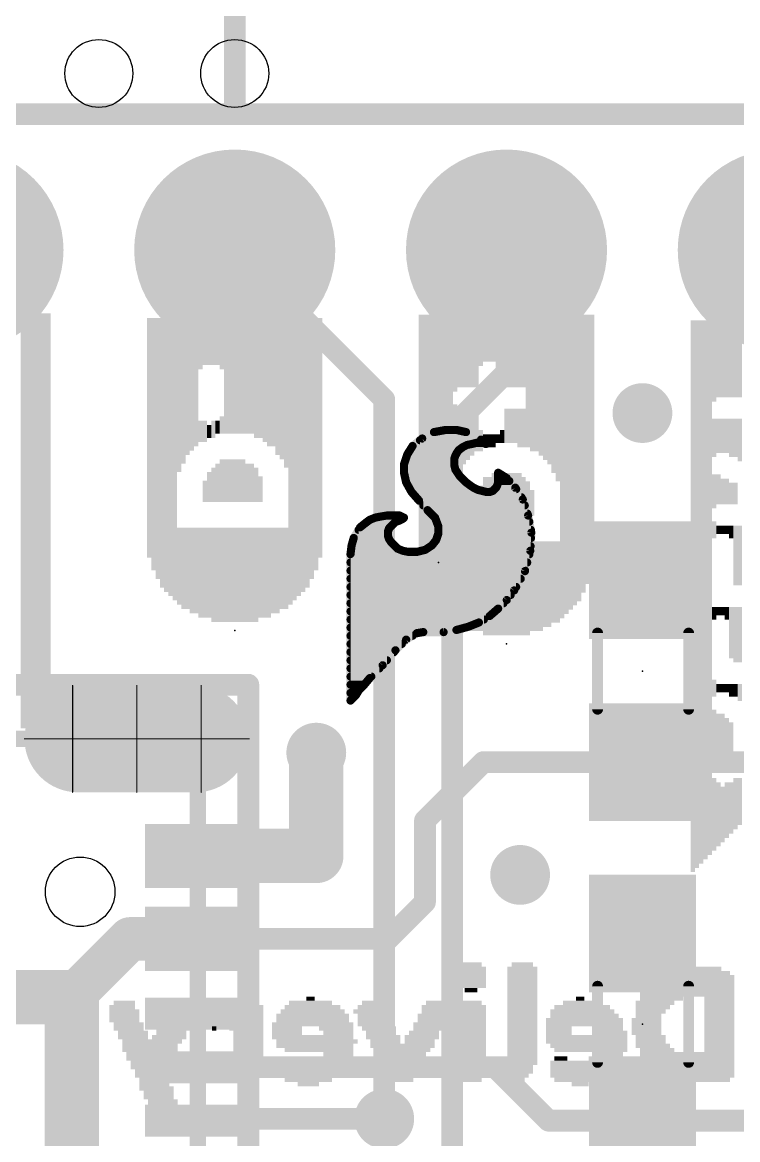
# Model space of a CAD drawing. Extents: x -29.2 to 57.4, y -20 to 37.1.
# Drawn here: x 4.37 to 11.05, y 17.08 to 27.53 of the extents above; entities that cross this region are included whole.
import ezdxf

# ---------------------------------------------------------------- set-up
doc = ezdxf.new("R2010")
doc.units = 0
for name, color, linetype in [('1', 12, 'CONTINUOUS'), ('16', 132, 'CONTINUOUS'), ('17', 110, 'CONTINUOUS'), ('18', 110, 'CONTINUOUS'), ('20', 31, 'CONTINUOUS'), ('21', 41, 'CONTINUOUS'), ('22', 40, 'CONTINUOUS'), ('23', 53, 'CONTINUOUS'), ('24', 53, 'CONTINUOUS'), ('51', 53, 'CONTINUOUS'), ('52', 253, 'CONTINUOUS')]:
    doc.layers.add(name, color=color, linetype=linetype)

# ---------------------------------------------------------------- blocks, each defined once
blk = doc.blocks.new('RECT')
blk.add_solid([(-0.5, -0.5), (0.5, -0.5), (-0.5, 0.5), (0.5, 0.5)])
blk = doc.blocks.new('RECT160000X336000R100')
at = {"const_width": 0.5}
blk.add_lwpolyline([(0.25, -0.55), (0.25, 0.55, 0.4142), (0, 0.8), (0, 0.8, 0.4142), (-0.25, 0.55), (-0.25, -0.55, 0.4142), (0, -0.8), (0, -0.8, 0.4142)], format="xyb", close=True, dxfattribs=at)
blk.add_solid([(-0.0254, -0.5754), (0.0254, -0.5754), (-0.0254, 0.5754), (0.0254, 0.5754)])
blk = doc.blocks.new('ROUNDP')
at = {"const_width": 0.5}
blk.add_lwpolyline([(0, -0.25, 1), (0, 0.25, 1), (0, -0.25)], format="xyb", dxfattribs=at)
blk = doc.blocks.new('ROUNDV')
at = {"const_width": 0.5}
blk.add_lwpolyline([(0, -0.25, 1), (0, 0.25, 1), (0, -0.25)], format="xyb", dxfattribs=at)

msp = doc.modelspace()

# ---------------------------------------------------------------- linework, layer by layer
at = {"layer": '1'}
for points, const_width in [([(0, 26.67), (35.56, 26.67)], 0.2032), ([(0.508, 21.336), (6.477, 21.336)], 0.2032), ([(6.477, 21.336), (6.477, 11.684)], 0.2032), ([(7.112, 19.735), (7.112, 20.701)], 0.508), ([(8.128, 20.066), (8.675, 20.613)], 0.2032), ([(8.675, 20.613), (10.16, 20.613)], 0.2032), ([(10.16, 20.613), (11.684, 20.613)], 0.2032), ([(8.128, 19.304), (8.128, 20.066)], 0.2032), ([(6.01, 19.735), (7.112, 19.735)], 0.508), ([(7.784, 18.96), (8.128, 19.304)], 0.2032), ([(4.826, 18.415), (5.371, 18.96)], 0.4064), ([(6.01, 18.96), (5.371, 18.96)], 0.4064), ([(6.01, 18.96), (7.784, 18.96)], 0.2032), ([(4.826, 18.415), (3.683, 18.415)], 0.508), ([(4.826, 14.605), (4.826, 18.415)], 0.508), ([(6.01, 17.76), (8.783, 17.76)], 0.2032), ([(8.783, 17.76), (9.283, 17.26)], 0.2032), ([(6.01, 17.26), (6.01, 17.2774)], 0.2032), ([(6.01, 17.2774), (7.747, 17.2774)], 0.2032), ([(9.283, 17.26), (10.211, 17.26)], 0.2032), ([(10.211, 17.26), (10.16, 17.311)], 0.2032), ([(11.43, 17.26), (10.211, 17.26)], 0.2032)]:
    msp.add_lwpolyline(points, dxfattribs=dict(at, const_width=const_width))
for points, const_width in [([(6.5278, 21.336, 1), (6.4262, 21.336)], 0.1016), ([(6.477, 21.2852, 1), (6.477, 21.3868)], 0.1016), ([(7.239, 20.701, 1), (6.985, 20.701)], 0.254), ([(8.675, 20.6638, 1), (8.675, 20.5622)], 0.1016), ([(8.7109, 20.5771, 1), (8.6391, 20.6489)], 0.1016), ([(10.16, 20.6638, 1), (10.16, 20.5622)], 0.1016), ([(10.16, 20.5622, 1), (10.16, 20.6638)], 0.1016), ([(8.1788, 20.066, 1), (8.0772, 20.066)], 0.1016), ([(8.0921, 20.1019, 1), (8.1639, 20.0301)], 0.1016), ([(6.01, 19.862, 1), (6.01, 19.608)], 0.254), ([(7.112, 19.608, 1), (7.112, 19.862)], 0.254), ([(6.985, 19.735, 1), (7.239, 19.735)], 0.254), ([(8.0772, 19.304, 1), (8.1788, 19.304)], 0.1016), ([(8.1639, 19.2681, 1), (8.0921, 19.3399)], 0.1016), ([(5.371, 19.0616, 1), (5.371, 18.8584)], 0.2032), ([(5.4428, 18.8882, 1), (5.2992, 19.0318)], 0.2032), ([(6.01, 18.8584, 1), (6.01, 19.0616)], 0.2032), ([(6.01, 19.0108, 1), (6.01, 18.9092)], 0.1016), ([(7.7481, 18.9959, 1), (7.8199, 18.9241)], 0.1016), ([(7.784, 18.9092, 1), (7.784, 19.0108)], 0.1016), ([(4.953, 18.415, 1), (4.699, 18.415)], 0.254), ([(4.826, 18.288, 1), (4.826, 18.542)], 0.254), ([(4.7542, 18.4868, 1), (4.8978, 18.3432)], 0.2032), ([(6.01, 17.8108, 1), (6.01, 17.7092)], 0.1016), ([(8.8189, 17.7959, 1), (8.7471, 17.7241)], 0.1016), ([(8.783, 17.7092, 1), (8.783, 17.8108)], 0.1016), ([(6.0608, 17.2774, 1), (5.9592, 17.2774)], 0.1016), ([(6.01, 17.3282, 1), (6.01, 17.2266)], 0.1016), ([(7.747, 17.2266, 1), (7.747, 17.3282)], 0.1016), ([(9.283, 17.3108, 1), (9.283, 17.2092)], 0.1016), ([(9.2471, 17.2241, 1), (9.3189, 17.2959)], 0.1016), ([(10.1959, 17.3469, 1), (10.1241, 17.2751)], 0.1016), ([(10.211, 17.3108, 1), (10.211, 17.2092)], 0.1016), ([(10.1751, 17.2241, 1), (10.2469, 17.2959)], 0.1016), ([(10.211, 17.2092, 1), (10.211, 17.3108)], 0.1016), ([(5.9592, 17.26, 1), (6.0608, 17.26)], 0.1016)]:
    msp.add_lwpolyline(points, format="xyb", dxfattribs=dict(at, const_width=const_width))
at = {"layer": '16', "const_width": 0.2032}
for points in [[(0, 26.67), (35.56, 26.67)], [(7.747, 24.003), (6.35, 25.4)], [(8.89, 25.4), (8.89, 24.257)], [(8.89, 24.257), (8.8265, 24.1935)], [(8.8265, 24.1935), (8.382, 23.749)], [(7.747, 17.2774), (7.747, 24.003)], [(8.382, 23.749), (8.382, 16.776)], [(6.477, 21.336), (0.508, 21.336)], [(6.477, 11.684), (6.477, 21.336)], [(7.747, 16.256), (7.747, 17.2774)]]:
    msp.add_lwpolyline(points, dxfattribs=at)
at = {"layer": '16', "const_width": 0.1016}
for points in [[(6.3859, 25.4359, 1), (6.3141, 25.3641)], [(8.9408, 25.4, 1), (8.8392, 25.4)], [(8.9259, 24.2211, 1), (8.8541, 24.2929)], [(8.7906, 24.2294, 1), (8.8624, 24.1576)], [(8.8624, 24.1576, 1), (8.7906, 24.2294)], [(8.8392, 24.257, 1), (8.9408, 24.257)], [(7.7978, 24.003, 1), (7.6962, 24.003)], [(7.7111, 23.9671, 1), (7.7829, 24.0389)], [(8.4328, 23.749, 1), (8.3312, 23.749)], [(8.3461, 23.7849, 1), (8.4179, 23.7131)], [(6.5278, 21.336, 1), (6.4262, 21.336)], [(6.477, 21.2852, 1), (6.477, 21.3868)], [(7.7978, 17.2774, 1), (7.6962, 17.2774)], [(7.6962, 17.2774, 1), (7.7978, 17.2774)]]:
    msp.add_lwpolyline(points, format="xyb", dxfattribs=at)
at = {"layer": '20', "const_width": 0.2032}
for points in [[(6.35, 29.845), (6.35, 26.67)], [(6.35, 26.67), (29.21, 26.67)]]:
    msp.add_lwpolyline(points, dxfattribs=at)
at = {"layer": '20', "const_width": 0.1016}
for points in [[(6.35, 26.7208, 1), (6.35, 26.6192)], [(6.2992, 26.67, 1), (6.4008, 26.67)]]:
    msp.add_lwpolyline(points, format="xyb", dxfattribs=at)
at = {"layer": '20'}
for centre, radius in [((5.08, 27.051), 0.3175), ((6.35, 27.051), 0.3175), ((4.905, 19.4), 0.325)]:
    msp.add_circle(centre, radius, dxfattribs=at)
at = {"layer": '21', "const_width": 0.0762}
for points in [[(8.212, 23.698), (8.102, 23.638)], [(8.322, 23.718), (8.212, 23.698)], [(8.2131, 23.6982), (8.5111, 23.6982)], [(8.422, 23.718), (8.322, 23.718)], [(8.512, 23.698), (8.422, 23.718)], [(8.652, 23.628), (8.512, 23.698)], [(8.102, 23.638), (8.012, 23.568)], [(8.0814, 23.622), (8.66, 23.622)], [(8.482, 23.558), (8.522, 23.578)], [(8.522, 23.578), (8.572, 23.588)], [(8.572, 23.588), (8.612, 23.598)], [(8.612, 23.598), (8.672, 23.598)], [(8.692, 23.598), (8.652, 23.628)], [(8.672, 23.598), (8.692, 23.588)], [(8.702, 23.588), (8.692, 23.598)], [(8.692, 23.588), (8.702, 23.588)], [(7.962, 23.488), (7.932, 23.398)], [(7.9559, 23.4696), (8.4092, 23.4696)], [(8.012, 23.568), (7.962, 23.488)], [(7.9981, 23.5458), (8.4657, 23.5458)], [(8.402, 23.448), (8.412, 23.478)], [(8.412, 23.478), (8.422, 23.498)], [(8.422, 23.498), (8.442, 23.528)], [(8.442, 23.528), (8.482, 23.558)], [(7.932, 23.398), (7.932, 23.318)], [(7.932, 23.3934), (8.402, 23.3934)], [(8.402, 23.388), (8.402, 23.448)], [(8.412, 23.348), (8.402, 23.388)], [(7.932, 23.318), (7.952, 23.228)], [(7.9322, 23.3172), (8.4325, 23.3172)], [(8.452, 23.288), (8.412, 23.348)], [(8.512, 23.228), (8.452, 23.288)], [(8.812, 23.318), (8.812, 23.228)], [(8.892, 23.268), (8.812, 23.318)], [(8.812, 23.3172), (8.8133, 23.3172)], [(8.972, 23.178), (8.892, 23.268)], [(7.9491, 23.241), (8.499, 23.241)], [(7.952, 23.228), (8.002, 23.138)], [(7.9871, 23.1648), (8.6084, 23.1648)], [(8.552, 23.198), (8.512, 23.228)], [(8.582, 23.178), (8.552, 23.198)], [(8.622, 23.158), (8.582, 23.178)], [(8.702, 23.138), (8.622, 23.158)], [(8.792, 23.178), (8.762, 23.148)], [(8.7788, 23.1648), (8.9804, 23.1648)], [(8.802, 23.198), (8.792, 23.178)], [(8.812, 23.228), (8.802, 23.198)], [(8.812, 23.241), (8.916, 23.241)], [(9.042, 23.068), (8.972, 23.178)], [(8.002, 23.138), (8.072, 23.058)], [(8.0452, 23.0886), (9.0289, 23.0886)], [(8.072, 23.058), (8.152, 22.968)], [(8.732, 23.138), (8.702, 23.138)], [(8.762, 23.148), (8.732, 23.138)], [(9.092, 22.918), (9.042, 23.068)], [(8.1125, 23.0124), (9.0605, 23.0124)], [(8.152, 22.968), (8.222, 22.898)], [(7.572, 22.848), (7.522, 22.808)], [(7.612, 22.878), (7.572, 22.848)], [(7.588, 22.86), (7.858, 22.86)], [(7.662, 22.898), (7.612, 22.878)], [(7.712, 22.908), (7.662, 22.898)], [(7.772, 22.918), (7.712, 22.908)], [(7.892, 22.918), (7.772, 22.918)], [(7.792, 22.798), (7.852, 22.858)], [(7.852, 22.858), (7.882, 22.868)], [(7.882, 22.868), (7.922, 22.888)], [(7.932, 22.898), (7.892, 22.918)], [(7.922, 22.888), (7.932, 22.898)], [(8.1838, 22.9362), (9.0859, 22.9362)], [(8.222, 22.898), (8.252, 22.818)], [(8.2363, 22.86), (9.1029, 22.86)], [(9.122, 22.758), (9.092, 22.918)], [(7.522, 22.808), (7.462, 22.708)], [(7.5075, 22.7838), (7.7873, 22.7838)], [(7.782, 22.768), (7.792, 22.798)], [(7.782, 22.728), (7.782, 22.768)], [(8.252, 22.748), (8.232, 22.688)], [(8.252, 22.818), (8.252, 22.748)], [(8.252, 22.7838), (9.1172, 22.7838)], [(9.112, 22.588), (9.122, 22.758)], [(7.442, 22.638), (7.432, 22.558)], [(7.4412, 22.6314), (7.8486, 22.6314)], [(7.462, 22.708), (7.442, 22.638)], [(7.4619, 22.7076), (7.7888, 22.7076)], [(7.792, 22.698), (7.782, 22.728)], [(7.812, 22.668), (7.792, 22.698)], [(7.872, 22.608), (7.812, 22.668)], [(8.192, 22.638), (8.132, 22.598)], [(8.1821, 22.6314), (9.1146, 22.6314)], [(8.232, 22.688), (8.192, 22.638)], [(8.2385, 22.7076), (9.119, 22.7076)], [(7.432, 22.558), (7.432, 21.188)], [(7.432, 22.5552), (9.1034, 22.5552)], [(7.922, 22.588), (7.872, 22.608)], [(7.972, 22.578), (7.922, 22.588)], [(8.052, 22.578), (7.972, 22.578)], [(8.132, 22.598), (8.052, 22.578)], [(9.062, 22.398), (9.112, 22.588)], [(7.432, 22.479), (9.0833, 22.479)], [(7.432, 22.4028), (9.0633, 22.4028)], [(7.432, 22.3266), (9.0223, 22.3266)], [(8.962, 22.218), (9.062, 22.398)], [(7.432, 22.2504), (8.98, 22.2504)], [(8.892, 22.128), (8.962, 22.218)], [(7.432, 22.1742), (8.9279, 22.1742)], [(8.812, 22.048), (8.892, 22.128)], [(7.432, 22.098), (8.862, 22.098)], [(7.432, 22.0218), (8.7821, 22.0218)], [(8.732, 21.978), (8.812, 22.048)], [(7.432, 21.9456), (8.678, 21.9456)], [(8.532, 21.878), (8.632, 21.918)], [(8.632, 21.918), (8.732, 21.978)], [(7.432, 21.8694), (8.5005, 21.8694)], [(7.952, 21.758), (8.052, 21.818)], [(8.052, 21.818), (8.112, 21.828)], [(8.112, 21.828), (8.302, 21.828)], [(8.302, 21.828), (8.422, 21.848)], [(8.422, 21.848), (8.532, 21.878)], [(7.432, 21.7932), (8.0107, 21.7932)], [(7.432, 21.717), (7.911, 21.717)], [(7.852, 21.658), (7.952, 21.758)], [(7.432, 21.6408), (7.8373, 21.6408)], [(7.732, 21.518), (7.852, 21.658)], [(7.432, 21.5646), (7.7719, 21.5646)], [(7.432, 21.4884), (7.7024, 21.4884)], [(7.612, 21.398), (7.732, 21.518)], [(7.432, 21.4122), (7.6262, 21.4122)], [(7.562, 21.338), (7.612, 21.398)], [(7.432, 21.336), (7.56, 21.336)], [(7.482, 21.238), (7.512, 21.288)], [(7.512, 21.288), (7.562, 21.338)], [(7.432, 21.2598), (7.4951, 21.2598)], [(7.432, 21.188), (7.482, 21.238)]]:
    msp.add_lwpolyline(points, dxfattribs=at)
at = {"layer": '21', "const_width": 0.0381}
for points in [[(8.2086, 23.7167, 1), (8.2154, 23.6793)], [(8.2131, 23.7172, 1), (8.2131, 23.6791)], [(8.2211, 23.6813, 1), (8.2029, 23.7147)], [(8.322, 23.737, 1), (8.322, 23.6989)], [(8.3254, 23.6993, 1), (8.3186, 23.7367)], [(8.4261, 23.7366, 1), (8.4179, 23.6994)], [(8.422, 23.6989, 1), (8.422, 23.737)], [(8.5205, 23.715, 1), (8.5035, 23.681)], [(8.5079, 23.6794, 1), (8.5161, 23.7166)], [(8.5111, 23.6791, 1), (8.5111, 23.7172)], [(8.0814, 23.641, 1), (8.0814, 23.6029)], [(8.0929, 23.6547, 1), (8.1111, 23.6213)], [(8.1137, 23.623, 1), (8.0903, 23.653)], [(8.5183, 23.5967, 1), (8.5257, 23.5593)], [(8.5305, 23.561, 1), (8.5135, 23.595)], [(8.5674, 23.6065, 1), (8.5766, 23.5695)], [(8.5757, 23.5693, 1), (8.5683, 23.6067)], [(8.612, 23.6171, 1), (8.612, 23.579)], [(8.6166, 23.5795, 1), (8.6074, 23.6165)], [(8.6634, 23.6432, 1), (8.6406, 23.6128)], [(8.6435, 23.611, 1), (8.6605, 23.645)], [(8.6805, 23.615, 1), (8.6635, 23.581)], [(8.66, 23.6029, 1), (8.66, 23.641)], [(8.672, 23.579, 1), (8.672, 23.6171)], [(8.7055, 23.6115, 1), (8.6785, 23.5845)], [(8.692, 23.6071, 1), (8.692, 23.569)], [(8.6806, 23.5828, 1), (8.7034, 23.6132)], [(8.6835, 23.571, 1), (8.7005, 23.605)], [(8.6885, 23.5745, 1), (8.7155, 23.6015)], [(8.702, 23.569, 1), (8.702, 23.6071)], [(7.9559, 23.4886, 1), (7.9559, 23.4505)], [(7.9458, 23.4981, 1), (7.9782, 23.4779)], [(7.9801, 23.482, 1), (7.9439, 23.494)], [(7.9981, 23.5648, 1), (7.9981, 23.5267)], [(8.0003, 23.583, 1), (8.0237, 23.553)], [(8.0282, 23.5579, 1), (7.9958, 23.5781)], [(8.395, 23.4865, 1), (8.429, 23.4695)], [(8.4301, 23.472, 1), (8.3939, 23.484)], [(8.4061, 23.5086, 1), (8.4379, 23.4874)], [(8.439, 23.4895, 1), (8.405, 23.5065)], [(8.4092, 23.4505, 1), (8.4092, 23.4886)], [(8.4306, 23.5432, 1), (8.4534, 23.5128)], [(8.4579, 23.5174, 1), (8.4261, 23.5386)], [(8.4735, 23.575, 1), (8.4905, 23.541)], [(8.4657, 23.5267, 1), (8.4657, 23.5648)], [(8.4934, 23.5428, 1), (8.4706, 23.5732)], [(7.932, 23.4124, 1), (7.932, 23.3743)], [(7.9139, 23.404, 1), (7.9501, 23.392)], [(7.9511, 23.398, 1), (7.913, 23.398)], [(8.4211, 23.448, 1), (8.383, 23.448)], [(8.3839, 23.454, 1), (8.4201, 23.442)], [(8.4205, 23.3926, 1), (8.3835, 23.3834)], [(8.383, 23.388, 1), (8.4211, 23.388)], [(8.402, 23.3743, 1), (8.402, 23.4124)], [(7.9506, 23.3221, 1), (7.9134, 23.3139)], [(7.913, 23.318, 1), (7.9511, 23.318)], [(7.9322, 23.3362, 1), (7.9322, 23.2981)], [(8.4279, 23.3586, 1), (8.3961, 23.3374)], [(8.3935, 23.3434, 1), (8.4305, 23.3526)], [(8.4325, 23.2981, 1), (8.4325, 23.3362)], [(8.4655, 23.3015, 1), (8.4385, 23.2745)], [(8.4361, 23.2774, 1), (8.4679, 23.2986)], [(8.8311, 23.318, 1), (8.793, 23.318)], [(8.8221, 23.3342, 1), (8.8019, 23.3018)], [(8.812, 23.3362, 1), (8.812, 23.2981)], [(8.8133, 23.2981, 1), (8.8133, 23.3362)], [(8.9062, 23.2807, 1), (8.8778, 23.2553)], [(8.8819, 23.2518, 1), (8.9021, 23.2842)], [(7.9491, 23.26, 1), (7.9491, 23.2219)], [(7.9687, 23.2373, 1), (7.9353, 23.2187)], [(7.9334, 23.2239, 1), (7.9706, 23.2321)], [(7.9871, 23.1838, 1), (7.9871, 23.1457)], [(8.5234, 23.2432, 1), (8.5006, 23.2128)], [(8.4985, 23.2145, 1), (8.5255, 23.2415)], [(8.499, 23.2219, 1), (8.499, 23.26)], [(8.5626, 23.2139, 1), (8.5414, 23.1821)], [(8.5406, 23.1828, 1), (8.5634, 23.2132)], [(8.5905, 23.195, 1), (8.5735, 23.161)], [(8.5714, 23.1621, 1), (8.5926, 23.1939)], [(8.6266, 23.1765, 1), (8.6174, 23.1395)], [(8.6084, 23.1457, 1), (8.6084, 23.1838)], [(8.6135, 23.141, 1), (8.6305, 23.175)], [(8.7788, 23.1838, 1), (8.7788, 23.1457)], [(8.775, 23.1865, 1), (8.809, 23.1695)], [(8.8055, 23.1645, 1), (8.7785, 23.1915)], [(8.7839, 23.204, 1), (8.8201, 23.192)], [(8.819, 23.1895, 1), (8.785, 23.2065)], [(8.812, 23.26, 1), (8.812, 23.2219)], [(8.793, 23.228, 1), (8.8311, 23.228)], [(8.8301, 23.222, 1), (8.7939, 23.234)], [(8.916, 23.2219, 1), (8.916, 23.26)], [(8.9881, 23.1882, 1), (8.9559, 23.1678)], [(8.9578, 23.1653, 1), (8.9862, 23.1907)], [(8.9804, 23.1457, 1), (8.9804, 23.1838)], [(8.0163, 23.1505, 1), (7.9877, 23.1255)], [(7.9853, 23.1287, 1), (8.0187, 23.1473)], [(8.0452, 23.1076, 1), (8.0452, 23.0695)], [(8.0862, 23.0707, 1), (8.0578, 23.0453)], [(8.0577, 23.0455, 1), (8.0863, 23.0705)], [(8.702, 23.1571, 1), (8.702, 23.119)], [(8.6974, 23.1195, 1), (8.7066, 23.1565)], [(8.726, 23.1561, 1), (8.738, 23.1199)], [(8.732, 23.119, 1), (8.732, 23.1571)], [(8.7485, 23.1615, 1), (8.7755, 23.1345)], [(8.768, 23.1299, 1), (8.756, 23.1661)], [(9.0601, 23.074, 1), (9.0239, 23.062)], [(9.0259, 23.0578, 1), (9.0581, 23.0782)], [(9.0289, 23.0695, 1), (9.0289, 23.1076)], [(8.1125, 23.0314, 1), (8.1125, 22.9933)], [(8.1655, 22.9815, 1), (8.1385, 22.9545)], [(8.1378, 22.9553, 1), (8.1662, 22.9807)], [(9.0605, 22.9933, 1), (9.0605, 23.0314)], [(7.5606, 22.8632, 1), (7.5834, 22.8328)], [(7.5839, 22.8331, 1), (7.5601, 22.8629)], [(7.588, 22.879, 1), (7.588, 22.8409)], [(7.6049, 22.8957, 1), (7.6191, 22.8603)], [(7.6234, 22.8628, 1), (7.6006, 22.8932)], [(7.6583, 22.9167, 1), (7.6657, 22.8793)], [(7.6691, 22.8803, 1), (7.6549, 22.9157)], [(7.7089, 22.9268, 1), (7.7151, 22.8892)], [(7.7157, 22.8893, 1), (7.7083, 22.9267)], [(7.772, 22.9371, 1), (7.772, 22.899)], [(7.7751, 22.8992, 1), (7.7689, 22.9368)], [(7.846, 22.8761, 1), (7.858, 22.8399)], [(7.8655, 22.8445, 1), (7.8385, 22.8715)], [(7.858, 22.8409, 1), (7.858, 22.879)], [(7.8735, 22.885, 1), (7.8905, 22.851)], [(7.9005, 22.935, 1), (7.8835, 22.901)], [(7.888, 22.8499, 1), (7.876, 22.8861)], [(7.892, 22.899, 1), (7.892, 22.9371)], [(7.9085, 22.9015, 1), (7.9355, 22.8745)], [(7.9305, 22.871, 1), (7.9135, 22.905)], [(7.9455, 22.8845, 1), (7.9185, 22.9115)], [(7.9235, 22.881, 1), (7.9405, 22.915)], [(8.1838, 22.9552, 1), (8.1838, 22.9171)], [(8.2398, 22.9047, 1), (8.2042, 22.8913)], [(8.2085, 22.8845, 1), (8.2355, 22.9115)], [(8.2363, 22.879, 1), (8.2363, 22.8409)], [(9.1107, 22.9215, 1), (9.0733, 22.9145)], [(9.0739, 22.912, 1), (9.1101, 22.924)], [(9.0859, 22.9171, 1), (9.0859, 22.9552)], [(9.1029, 22.8409, 1), (9.1029, 22.879)], [(7.5075, 22.8028, 1), (7.5075, 22.7647)], [(7.5101, 22.8229, 1), (7.5339, 22.7931)], [(7.5383, 22.7982, 1), (7.5057, 22.8178)], [(7.8011, 22.768, 1), (7.763, 22.768)], [(7.7639, 22.774, 1), (7.8001, 22.762)], [(7.7785, 22.8115, 1), (7.8055, 22.7845)], [(7.8101, 22.792, 1), (7.7739, 22.804)], [(7.7873, 22.7647, 1), (7.7873, 22.8028)], [(8.252, 22.8028, 1), (8.252, 22.7647)], [(8.2711, 22.818, 1), (8.233, 22.818)], [(8.2701, 22.742, 1), (8.2339, 22.754)], [(8.2342, 22.8113, 1), (8.2698, 22.8247)], [(9.141, 22.7569, 1), (9.103, 22.7591)], [(9.1033, 22.7545, 1), (9.1407, 22.7615)], [(9.1172, 22.7647, 1), (9.1172, 22.8028)], [(7.4412, 22.6505, 1), (7.4412, 22.6124)], [(7.4609, 22.6356, 1), (7.4231, 22.6404)], [(7.4619, 22.7266, 1), (7.4619, 22.6885)], [(7.4457, 22.7178, 1), (7.4783, 22.6982)], [(7.4803, 22.7028, 1), (7.4437, 22.7132)], [(7.8001, 22.734, 1), (7.7639, 22.722)], [(7.763, 22.728, 1), (7.8011, 22.728)], [(7.8079, 22.7086, 1), (7.7761, 22.6874)], [(7.7739, 22.692, 1), (7.8101, 22.704)], [(7.7888, 22.6885, 1), (7.7888, 22.7266)], [(7.8255, 22.6815, 1), (7.7985, 22.6545)], [(7.7961, 22.6574, 1), (7.8279, 22.6786)], [(7.8486, 22.6124, 1), (7.8486, 22.6505)], [(8.1821, 22.6505, 1), (8.1821, 22.6124)], [(8.1771, 22.6499, 1), (8.2069, 22.6261)], [(8.2026, 22.6221, 1), (8.1814, 22.6539)], [(8.2139, 22.694, 1), (8.2501, 22.682)], [(8.2469, 22.6761, 1), (8.2171, 22.6999)], [(8.2385, 22.7266, 1), (8.2385, 22.6885)], [(8.233, 22.748, 1), (8.2711, 22.748)], [(9.1146, 22.6124, 1), (9.1146, 22.6505)], [(9.119, 22.6885, 1), (9.119, 22.7266)], [(7.432, 22.5743, 1), (7.432, 22.5362)], [(7.4131, 22.5604, 1), (7.4509, 22.5556)], [(7.4511, 22.558, 1), (7.413, 22.558)], [(7.4237, 22.6432, 1), (7.4603, 22.6328)], [(7.8791, 22.6257, 1), (7.8649, 22.5903)], [(7.8585, 22.5945, 1), (7.8855, 22.6215)], [(7.9257, 22.6067, 1), (7.9183, 22.5693)], [(7.9149, 22.5703, 1), (7.9291, 22.6057)], [(7.972, 22.597, 1), (7.972, 22.5589)], [(7.9683, 22.5593, 1), (7.9757, 22.5967)], [(8.0474, 22.5965, 1), (8.0566, 22.5595)], [(8.052, 22.5589, 1), (8.052, 22.597)], [(8.1214, 22.6139, 1), (8.1426, 22.5821)], [(8.1366, 22.5795, 1), (8.1274, 22.6165)], [(9.093, 22.5891, 1), (9.131, 22.5869)], [(9.1304, 22.5832, 1), (9.0936, 22.5928)], [(9.1034, 22.5362, 1), (9.1034, 22.5743)], [(7.432, 22.4981, 1), (7.432, 22.46)], [(9.0833, 22.46, 1), (9.0833, 22.4981)], [(7.432, 22.4219, 1), (7.432, 22.3838)], [(7.432, 22.3457, 1), (7.432, 22.3076)], [(9.0223, 22.3076, 1), (9.0223, 22.3457)], [(9.0436, 22.4028, 1), (9.0804, 22.3932)], [(9.0787, 22.3887, 1), (9.0453, 22.4073)], [(9.0633, 22.3838, 1), (9.0633, 22.4219)], [(7.432, 22.2695, 1), (7.432, 22.2314)], [(8.977, 22.2063, 1), (8.947, 22.2297)], [(8.98, 22.2314, 1), (8.98, 22.2695)], [(7.432, 22.1933, 1), (7.432, 22.1552)], [(8.877, 22.1397, 1), (8.907, 22.1163)], [(8.9055, 22.1145, 1), (8.8785, 22.1415)], [(8.9279, 22.1552, 1), (8.9279, 22.1933)], [(8.9453, 22.2273, 1), (8.9787, 22.2087)], [(7.432, 22.1171, 1), (7.432, 22.079)], [(7.432, 22.0409, 1), (7.432, 22.0028)], [(8.7821, 22.0028, 1), (8.7821, 22.0409)], [(8.7985, 22.0615, 1), (8.8255, 22.0345)], [(8.8245, 22.0337, 1), (8.7995, 22.0623)], [(8.862, 22.079, 1), (8.862, 22.1171)], [(7.432, 21.9647, 1), (7.432, 21.9266)], [(8.6222, 21.9343, 1), (8.6418, 21.9017)], [(8.6391, 21.9003, 1), (8.6249, 21.9357)], [(8.678, 21.9266, 1), (8.678, 21.9647)], [(8.7195, 21.9923, 1), (8.7445, 21.9637)], [(8.7418, 21.9617, 1), (8.7222, 21.9943)], [(7.432, 21.8885, 1), (7.432, 21.8504)], [(8.0489, 21.8368, 1), (8.0551, 21.7992)], [(8.0618, 21.8017, 1), (8.0422, 21.8343)], [(8.112, 21.847, 1), (8.112, 21.8089)], [(8.1151, 21.8092, 1), (8.1089, 21.8468)], [(8.2989, 21.8468, 1), (8.3051, 21.8092)], [(8.302, 21.8089, 1), (8.302, 21.847)], [(8.417, 21.8664, 1), (8.427, 21.8296)], [(8.4251, 21.8292, 1), (8.4189, 21.8668)], [(8.5005, 21.8504, 1), (8.5005, 21.8885)], [(8.5249, 21.8957, 1), (8.5391, 21.8603)], [(8.537, 21.8596, 1), (8.527, 21.8964)], [(7.432, 21.8123, 1), (7.432, 21.7742)], [(7.432, 21.7361, 1), (7.432, 21.698)], [(7.911, 21.698, 1), (7.911, 21.7361)], [(7.9422, 21.7743, 1), (7.9618, 21.7417)], [(7.9655, 21.7445, 1), (7.9385, 21.7715)], [(8.0107, 21.7742, 1), (8.0107, 21.8123)], [(7.432, 21.6599, 1), (7.432, 21.6218)], [(7.8385, 21.6715, 1), (7.8655, 21.6445)], [(7.8373, 21.6218, 1), (7.8373, 21.6599)], [(7.8665, 21.6456, 1), (7.8375, 21.6704)], [(7.432, 21.5837, 1), (7.432, 21.5456)], [(7.432, 21.5075, 1), (7.432, 21.4694)], [(7.7024, 21.4694, 1), (7.7024, 21.5075)], [(7.7175, 21.5304, 1), (7.7465, 21.5056)], [(7.7455, 21.5045, 1), (7.7185, 21.5315)], [(7.7719, 21.5456, 1), (7.7719, 21.5837)], [(7.432, 21.4313, 1), (7.432, 21.3932)], [(7.5985, 21.4115, 1), (7.6255, 21.3845)], [(7.6266, 21.3858, 1), (7.5974, 21.4102)], [(7.6262, 21.3932, 1), (7.6262, 21.4313)], [(7.432, 21.3551, 1), (7.432, 21.317)], [(7.4985, 21.3015, 1), (7.5255, 21.2745)], [(7.5283, 21.2782, 1), (7.4957, 21.2978)], [(7.5474, 21.3502, 1), (7.5766, 21.3258)], [(7.5755, 21.3245, 1), (7.5485, 21.3515)], [(7.56, 21.317, 1), (7.56, 21.3551)], [(7.432, 21.2789, 1), (7.432, 21.2408)], [(7.4185, 21.2015, 1), (7.4455, 21.1745)], [(7.413, 21.188, 1), (7.4511, 21.188)], [(7.4657, 21.2478, 1), (7.4983, 21.2282)], [(7.4955, 21.2245, 1), (7.4685, 21.2515)], [(7.4951, 21.2408, 1), (7.4951, 21.2789)]]:
    msp.add_lwpolyline(points, format="xyb", dxfattribs=at)
at = {"layer": '23'}
for p in [(8.255, 22.479), (10.16, 21.463), (10.16, 18.161)]:
    msp.add_point(p, dxfattribs=at)
at = {"layer": '24'}
for p in [(6.35, 21.844), (8.89, 21.717)]:
    msp.add_point(p, dxfattribs=at)
at = {"layer": '51'}
for points, const_width in [([(9.741, 21.819), (9.741, 21.107)], 0.1016), ([(10.592, 21.819), (10.592, 21.107)], 0.1016), ([(4.835, 21.33), (4.835, 20.33)], 0.01), ([(5.435, 21.33), (5.435, 20.33)], 0.01), ([(6.035, 21.33), (6.035, 20.33)], 0.01), ([(-1.345, 20.83), (6.005, 20.83)], 0.1524), ([(6.005, 20.83), (6.005, 12.19)], 0.1524), ([(6.005, 20.83), (4.385, 20.83)], 0.01), ([(6.485, 20.83), (6.005, 20.83)], 0.01), ([(9.741, 18.517), (9.741, 17.805)], 0.1016), ([(10.592, 18.517), (10.592, 17.805)], 0.1016)]:
    msp.add_lwpolyline(points, dxfattribs=dict(at, const_width=const_width))
for points, const_width in [([(9.7664, 21.819, 1), (9.7156, 21.819)], 0.0508), ([(10.6174, 21.819, 1), (10.5666, 21.819)], 0.0508), ([(4.8375, 21.33, 1), (4.8325, 21.33)], 0.005), ([(5.4375, 21.33, 1), (5.4325, 21.33)], 0.005), ([(6.0375, 21.33, 1), (6.0325, 21.33)], 0.005), ([(9.7156, 21.107, 1), (9.7664, 21.107)], 0.0508), ([(10.5666, 21.107, 1), (10.6174, 21.107)], 0.0508), ([(6.0431, 20.83, 1), (5.9669, 20.83)], 0.0762), ([(6.005, 20.7919, 1), (6.005, 20.8681)], 0.0762), ([(4.385, 20.8325, 1), (4.385, 20.8275)], 0.005), ([(6.005, 20.8325, 1), (6.005, 20.8275)], 0.005), ([(6.005, 20.8275, 1), (6.005, 20.8325)], 0.005), ([(6.485, 20.8275, 1), (6.485, 20.8325)], 0.005), ([(4.8325, 20.33, 1), (4.8375, 20.33)], 0.005), ([(5.4325, 20.33, 1), (5.4375, 20.33)], 0.005), ([(6.0325, 20.33, 1), (6.0375, 20.33)], 0.005), ([(9.7664, 18.517, 1), (9.7156, 18.517)], 0.0508), ([(10.6174, 18.517, 1), (10.5666, 18.517)], 0.0508), ([(9.7156, 17.805, 1), (9.7664, 17.805)], 0.0508), ([(10.5666, 17.805, 1), (10.6174, 17.805)], 0.0508)]:
    msp.add_lwpolyline(points, format="xyb", dxfattribs=dict(at, const_width=const_width))
at = {"layer": '52', "const_width": 0.01}
for points in [[(5.435, 21.13), (5.435, 20.53)], [(6.285, 20.83), (4.585, 20.83)]]:
    msp.add_lwpolyline(points, dxfattribs=at)
at = {"layer": '52', "const_width": 0.005}
for points in [[(5.4375, 21.13, 1), (5.4325, 21.13)], [(4.585, 20.8325, 1), (4.585, 20.8275)], [(6.285, 20.8275, 1), (6.285, 20.8325)], [(5.4325, 20.53, 1), (5.4375, 20.53)]]:
    msp.add_lwpolyline(points, format="xyb", dxfattribs=at)

# ---------------------------------------------------------------- block references
at = {"layer": '1'}
for p, xscale, rotation in [((10.16, 22.313), 1.1, 270), ((10.16, 20.613), 1.1, 270), ((6.01, 19.735), 0.6, 90), ((10.16, 19.011), 1.1, 270), ((6.01, 18.96), 0.6, 90), ((6.01, 18.26), 0.3, 90), ((6.01, 17.76), 0.3, 90), ((10.16, 17.311), 1.1, 270), ((6.01, 17.26), 0.3, 90)]:
    msp.add_blockref('RECT', p, dxfattribs=dict(at, xscale=xscale, rotation=rotation))
at = {"layer": '1', "rotation": 90}
msp.add_blockref('RECT160000X336000R100', (5.435, 20.83), dxfattribs=at)
at = {"layer": '16', "rotation": 270}
msp.add_blockref('RECT160000X336000R100', (5.435, 20.83), dxfattribs=at)
at = {"layer": '17', "xscale": 1.8796, "yscale": 1.8796, "rotation": 90}
for p in [(3.81, 25.4), (3.81, 25.4), (6.35, 25.4), (6.35, 25.4), (8.89, 25.4), (8.89, 25.4), (11.43, 25.4), (11.43, 25.4)]:
    msp.add_blockref('ROUNDP', p, dxfattribs=at)
at = {"layer": '18', "xscale": 0.5588, "yscale": 0.5588}
for p in [(10.16, 23.876), (10.16, 23.876), (7.112, 20.701), (7.112, 20.701), (9.017, 19.558), (9.017, 19.558), (7.747, 17.2774), (7.747, 17.2774)]:
    msp.add_blockref('ROUNDV', p, dxfattribs=at)
at = {"layer": '22', "yscale": 0.04}
for p, xscale, rotation in [((4.37, 22.867), 3.88, 90), ((4.41, 22.867), 3.88, 90), ((4.45, 22.867), 3.88, 90), ((4.49, 22.867), 3.88, 90), ((4.53, 22.867), 3.88, 90), ((4.57, 22.867), 3.88, 90), ((4.61, 22.867), 3.88, 90), ((5.55, 23.644), 2.24, 90), ((5.59, 23.584), 2.36, 90), ((5.63, 23.544), 2.44, 90), ((5.67, 23.504), 2.52, 90), ((5.71, 23.484), 2.56, 90), ((5.75, 23.464), 2.6, 90), ((5.79, 23.444), 2.64, 90), ((5.83, 24.044), 1.44, 90), ((5.87, 24.084), 1.36, 90), ((5.91, 24.124), 1.28, 90), ((5.95, 24.144), 1.24, 90), ((5.99, 24.164), 1.2, 90), ((6.03, 24.524), 0.48, 90), ((6.07, 24.544), 0.44, 90), ((6.11, 24.544), 0.44, 90), ((6.15, 24.544), 0.44, 90), ((6.19, 24.544), 0.44, 90), ((6.23, 24.524), 0.48, 90), ((6.27, 24.224), 1.08, 90), ((6.31, 24.224), 1.08, 90), ((6.35, 24.224), 1.08, 90), ((6.39, 24.224), 1.08, 90), ((6.43, 24.224), 1.08, 90), ((6.47, 24.224), 1.08, 90), ((6.51, 24.224), 1.08, 90), ((6.55, 24.204), 1.12, 90), ((6.59, 24.204), 1.12, 90), ((6.63, 24.184), 1.16, 90), ((6.67, 24.164), 1.2, 90), ((6.71, 24.164), 1.2, 90), ((6.75, 24.124), 1.28, 90), ((6.79, 24.104), 1.32, 90), ((6.83, 24.064), 1.4, 90), ((6.87, 23.424), 2.68, 90), ((6.91, 23.444), 2.64, 90), ((6.95, 23.464), 2.6, 90), ((6.99, 23.484), 2.56, 90), ((7.03, 23.504), 2.52, 90), ((7.07, 23.544), 2.44, 90), ((7.11, 23.584), 2.36, 90), ((7.15, 23.644), 2.24, 90), ((8.09, 23.597), 2.4, 90), ((8.13, 23.537), 2.52, 90), ((8.17, 23.497), 2.6, 90), ((8.21, 23.457), 2.68, 90), ((8.25, 23.437), 2.72, 90), ((8.29, 23.417), 2.76, 90), ((8.33, 23.397), 2.8, 90), ((8.37, 23.997), 1.6, 90), ((8.41, 24.437), 0.72, 90), ((8.45, 24.457), 0.68, 90), ((8.49, 24.457), 0.68, 90), ((8.53, 24.457), 0.68, 90), ((8.57, 24.457), 0.68, 90), ((8.61, 24.457), 0.68, 90), ((8.65, 24.557), 0.48, 90), ((8.69, 24.577), 0.44, 90), ((8.73, 24.577), 0.44, 90), ((8.77, 24.577), 0.44, 90), ((8.81, 24.577), 0.44, 90), ((8.85, 24.537), 0.52, 90), ((8.89, 24.457), 0.68, 90), ((8.93, 24.457), 0.68, 90), ((8.97, 24.457), 0.68, 90), ((9.01, 24.457), 0.68, 90), ((9.05, 24.457), 0.68, 90), ((9.09, 24.177), 1.24, 90), ((9.13, 24.157), 1.28, 90), ((9.17, 24.157), 1.28, 90), ((9.21, 24.137), 1.32, 90), ((9.25, 24.117), 1.36, 90), ((9.29, 24.097), 1.4, 90), ((9.33, 24.057), 1.48, 90), ((9.37, 24.017), 1.56, 90), ((9.41, 23.377), 2.84, 90), ((9.45, 23.397), 2.8, 90), ((9.49, 23.417), 2.76, 90), ((9.53, 23.437), 2.72, 90), ((9.57, 23.457), 2.68, 90), ((9.61, 23.497), 2.6, 90), ((9.65, 23.537), 2.52, 90), ((9.69, 23.597), 2.4, 90), ((10.63, 22.164), 5.16, 90), ((10.67, 22.184), 5.12, 90), ((10.71, 22.204), 5.08, 90), ((10.75, 22.224), 5.04, 90), ((10.79, 22.244), 5, 90), ((10.83, 24.364), 0.76, 90), ((10.87, 24.384), 0.72, 90), ((10.91, 24.384), 0.72, 90), ((10.95, 24.384), 0.72, 90), ((10.99, 24.384), 0.72, 90), ((11.03, 24.384), 0.72, 90), ((11.07, 24.384), 0.72, 90), ((8.41, 23.637), 0.64, 90), ((6.23, 23.764), 0.16, 90), ((8.45, 23.637), 0.56, 90), ((8.49, 23.657), 0.52, 90), ((8.53, 23.677), 0.48, 90), ((8.57, 23.697), 0.44, 90), ((8.61, 23.717), 0.4, 90), ((8.89, 23.757), 0.32, 90), ((8.93, 23.757), 0.32, 90), ((8.97, 23.757), 0.32, 90), ((9.01, 23.737), 0.36, 90), ((9.05, 23.737), 0.36, 90), ((10.83, 23.644), 0.36, 90), ((10.87, 23.664), 0.32, 90), ((10.91, 23.664), 0.32, 90), ((10.95, 23.664), 0.32, 90), ((10.99, 23.644), 0.36, 90), ((11.03, 23.644), 0.36, 90), ((11.07, 23.624), 0.4, 90), ((6.03, 23.704), 0.2, 90), ((6.07, 23.704), 0.2, 90), ((6.11, 23.704), 0.12, 90), ((6.15, 23.724), 0.16, 90), ((6.19, 23.744), 0.12, 90), ((8.65, 23.617), 0.2, 90), ((8.85, 23.657), 0.12, 90), ((8.69, 23.617), 0.12, 90), ((8.73, 23.617), 0.12, 90), ((8.77, 23.617), 0.12, 90), ((8.81, 23.637), 0.08, 90), ((6.19, 23.224), 0.36, 90), ((6.23, 23.244), 0.4, 90), ((6.27, 23.244), 0.4, 90), ((6.31, 23.244), 0.4, 90), ((6.35, 23.244), 0.4, 90), ((6.39, 23.244), 0.4, 90), ((6.43, 23.244), 0.4, 90), ((6.47, 23.224), 0.36, 90), ((6.51, 23.224), 0.36, 90), ((6.11, 23.184), 0.28, 90), ((6.15, 23.204), 0.32, 90), ((6.55, 23.204), 0.32, 90), ((8.77, 23.117), 0.4, 90), ((8.81, 23.117), 0.4, 90), ((8.85, 23.117), 0.4, 90), ((8.89, 23.117), 0.4, 90), ((8.93, 23.117), 0.4, 90), ((8.97, 23.117), 0.4, 90), ((9.01, 23.117), 0.4, 90), ((10.83, 23.144), 0.32, 90), ((10.87, 23.164), 0.28, 90), ((6.07, 23.144), 0.2, 90), ((6.59, 23.164), 0.24, 90), ((8.65, 23.057), 0.28, 90), ((8.69, 23.097), 0.36, 90), ((8.73, 23.097), 0.36, 90), ((9.05, 23.097), 0.36, 90), ((9.09, 23.077), 0.32, 90), ((10.91, 23.144), 0.24, 90), ((10.95, 23.144), 0.24, 90), ((10.99, 23.124), 0.2, 90), ((11.03, 23.124), 0.2, 90), ((8.61, 23.017), 0.2, 90), ((9.13, 23.037), 0.24, 90), ((5.83, 22.444), 0.72, 90), ((5.87, 22.424), 0.76, 90), ((5.91, 22.424), 0.76, 90), ((5.95, 22.404), 0.8, 90), ((5.99, 22.404), 0.8, 90), ((6.03, 22.384), 0.84, 90), ((6.07, 22.384), 0.84, 90), ((6.11, 22.384), 0.84, 90), ((6.15, 22.364), 0.88, 90), ((6.19, 22.364), 0.88, 90), ((6.23, 22.364), 0.88, 90), ((6.27, 22.364), 0.88, 90), ((6.31, 22.364), 0.88, 90), ((6.35, 22.364), 0.88, 90), ((6.39, 22.364), 0.88, 90), ((6.43, 22.364), 0.88, 90), ((6.47, 22.364), 0.88, 90), ((6.51, 22.364), 0.88, 90), ((6.55, 22.364), 0.88, 90), ((6.59, 22.384), 0.84, 90), ((6.63, 22.384), 0.84, 90), ((6.67, 22.384), 0.84, 90), ((6.71, 22.404), 0.8, 90), ((6.75, 22.404), 0.8, 90), ((6.79, 22.424), 0.76, 90), ((6.83, 22.424), 0.76, 90), ((10.83, 22.784), 0.16, 90), ((10.87, 22.784), 0.08, 90), ((10.91, 22.784), 0.08, 90), ((10.95, 22.784), 0.08, 90), ((10.99, 22.764), 0.12, 90), ((11.03, 22.544), 0.56, 90), ((11.07, 22.544), 0.56, 90), ((8.37, 22.337), 0.76, 90), ((8.41, 22.297), 0.76, 90), ((8.45, 22.297), 0.76, 90), ((8.49, 22.277), 0.8, 90), ((8.53, 22.277), 0.8, 90), ((8.57, 22.257), 0.84, 90), ((8.61, 22.257), 0.84, 90), ((8.65, 22.257), 0.84, 90), ((8.69, 22.237), 0.88, 90), ((8.73, 22.237), 0.88, 90), ((8.77, 22.237), 0.88, 90), ((8.81, 22.237), 0.88, 90), ((8.85, 22.237), 0.88, 90), ((8.89, 22.237), 0.88, 90), ((8.93, 22.237), 0.88, 90), ((8.97, 22.237), 0.88, 90), ((9.01, 22.237), 0.88, 90), ((9.05, 22.237), 0.88, 90), ((9.09, 22.237), 0.88, 90), ((9.13, 22.257), 0.84, 90), ((9.17, 22.257), 0.84, 90), ((9.21, 22.257), 0.84, 90), ((9.25, 22.277), 0.8, 90), ((9.29, 22.277), 0.8, 90), ((9.33, 22.297), 0.76, 90), ((9.37, 22.297), 0.76, 90), ((10.83, 22.004), 0.12, 90), ((10.87, 22.024), 0.08, 90), ((10.91, 22.024), 0.08, 90), ((10.95, 22.004), 0.12, 90), ((10.99, 21.824), 0.48, 90), ((11.03, 21.804), 0.52, 90), ((11.07, 21.804), 0.52, 90), ((10.83, 21.304), 0.16, 90), ((10.87, 21.304), 0.08, 90), ((10.91, 21.304), 0.08, 90), ((10.95, 21.304), 0.08, 90), ((10.99, 21.284), 0.12, 90), ((11.03, 21.284), 0.12, 90), ((11.07, 21.264), 0.16, 90), ((10.83, 20.844), 0.52, 90), ((10.87, 20.844), 0.44, 90), ((10.91, 20.844), 0.44, 90), ((10.95, 20.824), 0.4, 90), ((10.99, 20.824), 0.32, 90), ((10.83, 20.124), 0.68, 90), ((10.87, 20.124), 0.6, 90), ((10.91, 20.124), 0.52, 90), ((10.95, 20.164), 0.52, 90), ((10.99, 20.184), 0.48, 90), ((11.03, 20.224), 0.48, 90), ((11.07, 20.244), 0.44, 90), ((8.558, 18.681), 0.28, 180), ((8.558, 18.721), 0.2, 180), ((9.038, 18.681), 0.28, 180), ((9.038, 18.721), 0.2, 180), ((10.738, 18.681), 0.32, 180), ((8.558, 18.641), 0.28, 180), ((8.558, 18.601), 0.28, 180), ((9.038, 18.641), 0.28, 180), ((9.038, 18.601), 0.28, 180), ((10.678, 18.601), 0.68, 180), ((10.698, 18.641), 0.56, 180), ((8.558, 18.561), 0.28, 180), ((8.578, 18.521), 0.24, 180), ((8.558, 18.481), 0.12, 180), ((9.038, 18.561), 0.28, 180), ((9.038, 18.521), 0.28, 180), ((9.038, 18.481), 0.28, 180), ((10.598, 18.481), 0.84, 180), ((10.618, 18.521), 0.8, 180), ((10.638, 18.561), 0.76, 180), ((7.058, 18.401), 0.08, 180), ((9.038, 18.441), 0.28, 180), ((9.038, 18.401), 0.28, 180), ((9.578, 18.401), 0.08, 180), ((10.578, 18.441), 0.88, 180), ((10.338, 18.401), 0.4, 180), ((10.878, 18.401), 0.28, 180), ((5.298, 18.321), 0.24, 180), ((5.318, 18.281), 0.28, 180), ((5.318, 18.361), 0.2, 180), ((6.158, 18.281), 0.92, 180), ((5.858, 18.321), 0.24, 180), ((5.858, 18.361), 0.16, 180), ((6.178, 18.361), 0.24, 180), ((6.338, 18.321), 0.56, 180), ((6.478, 18.361), 0.2, 180), ((7.078, 18.281), 0.6, 180), ((7.078, 18.321), 0.52, 180), ((7.058, 18.361), 0.4, 180), ((7.598, 18.281), 0.28, 180), ((7.618, 18.321), 0.24, 180), ((7.618, 18.361), 0.16, 180), ((8.218, 18.321), 0.24, 180), ((8.238, 18.281), 0.28, 180), ((8.218, 18.361), 0.16, 180), ((8.558, 18.321), 0.28, 180), ((8.558, 18.281), 0.28, 180), ((8.558, 18.361), 0.2, 180), ((9.038, 18.361), 0.28, 180), ((9.038, 18.321), 0.28, 180), ((9.038, 18.281), 0.28, 180), ((9.598, 18.281), 0.6, 180), ((9.598, 18.321), 0.52, 180), ((9.598, 18.361), 0.36, 180), ((10.278, 18.361), 0.36, 180), ((10.258, 18.321), 0.32, 180), ((10.238, 18.281), 0.28, 180), ((10.878, 18.361), 0.28, 180), ((10.878, 18.321), 0.28, 180), ((10.878, 18.281), 0.28, 180), ((5.318, 18.241), 0.28, 180), ((5.318, 18.201), 0.28, 180), ((5.358, 18.161), 0.28, 180), ((5.818, 18.201), 0.32, 180), ((5.798, 18.161), 0.28, 180), ((5.838, 18.241), 0.28, 180), ((6.338, 18.241), 0.56, 180), ((6.338, 18.201), 0.56, 180), ((6.338, 18.161), 0.56, 180), ((7.078, 18.161), 0.76, 180), ((7.078, 18.241), 0.68, 180), ((7.078, 18.201), 0.68, 180), ((7.638, 18.241), 0.28, 180), ((7.638, 18.201), 0.28, 180), ((7.658, 18.161), 0.32, 180), ((8.178, 18.161), 0.32, 180), ((8.218, 18.241), 0.32, 180), ((8.198, 18.201), 0.28, 180), ((8.558, 18.241), 0.28, 180), ((8.558, 18.201), 0.28, 180), ((8.558, 18.161), 0.28, 180), ((9.038, 18.241), 0.28, 180), ((9.038, 18.201), 0.28, 180), ((9.038, 18.161), 0.28, 180), ((9.618, 18.201), 0.72, 180), ((9.618, 18.161), 0.72, 180), ((9.618, 18.241), 0.64, 180), ((10.198, 18.201), 0.28, 180), ((10.198, 18.161), 0.28, 180), ((10.218, 18.241), 0.24, 180), ((10.878, 18.241), 0.28, 180), ((10.878, 18.201), 0.28, 180), ((10.878, 18.161), 0.28, 180), ((5.358, 18.121), 0.28, 180), ((5.398, 18.081), 0.28, 180), ((5.778, 18.121), 0.32, 180), ((5.758, 18.081), 0.28, 180), ((6.158, 18.121), 0.04, 180), ((6.458, 18.121), 0.32, 180), ((6.478, 18.081), 0.28, 180), ((6.838, 18.121), 0.28, 180), ((6.838, 18.081), 0.28, 180), ((7.298, 18.121), 0.32, 180), ((7.318, 18.081), 0.28, 180), ((7.698, 18.121), 0.32, 180), ((7.718, 18.081), 0.28, 180), ((8.118, 18.081), 0.28, 180), ((8.158, 18.121), 0.28, 180), ((8.558, 18.121), 0.28, 180), ((8.558, 18.081), 0.28, 180), ((9.038, 18.121), 0.28, 180), ((9.038, 18.081), 0.28, 180), ((9.378, 18.121), 0.24, 180), ((9.378, 18.081), 0.24, 180), ((9.838, 18.121), 0.28, 180), ((9.878, 18.081), 0.28, 180), ((10.198, 18.121), 0.28, 180), ((10.198, 18.081), 0.28, 180), ((10.878, 18.121), 0.28, 180), ((10.878, 18.081), 0.28, 180), ((5.398, 18.041), 0.28, 180), ((5.578, 18.001), 0.56, 180), ((5.558, 17.961), 0.52, 180), ((5.738, 18.041), 0.32, 180), ((6.478, 18.041), 0.28, 180), ((6.478, 18.001), 0.28, 180), ((6.478, 17.961), 0.28, 180), ((7.078, 18.041), 0.76, 180), ((7.118, 18.001), 0.76, 180), ((7.098, 17.961), 0.72, 180), ((7.738, 18.041), 0.32, 180), ((7.758, 18.001), 0.28, 180), ((7.918, 17.961), 0.6, 180), ((8.098, 18.041), 0.32, 180), ((8.078, 18.001), 0.28, 180), ((8.558, 18.041), 0.28, 180), ((8.558, 18.001), 0.28, 180), ((8.558, 17.961), 0.28, 180), ((9.038, 18.041), 0.28, 180), ((9.038, 18.001), 0.28, 180), ((9.038, 17.961), 0.28, 180), ((9.638, 18.041), 0.76, 180), ((9.638, 18.001), 0.76, 180), ((9.658, 17.961), 0.72, 180), ((10.238, 18.041), 0.28, 180), ((10.238, 18.001), 0.28, 180), ((10.258, 17.961), 0.32, 180), ((10.878, 18.041), 0.28, 180), ((10.878, 18.001), 0.28, 180), ((10.878, 17.961), 0.28, 180), ((5.558, 17.921), 0.52, 180), ((5.558, 17.881), 0.44, 180), ((6.478, 17.921), 0.28, 180), ((6.478, 17.881), 0.28, 180), ((7.138, 17.921), 0.64, 180), ((7.318, 17.881), 0.28, 180), ((7.918, 17.921), 0.52, 180), ((7.918, 17.881), 0.44, 180), ((8.558, 17.921), 0.28, 180), ((8.558, 17.881), 0.28, 180), ((9.038, 17.921), 0.28, 180), ((9.038, 17.881), 0.28, 180), ((9.678, 17.921), 0.68, 180), ((9.838, 17.881), 0.28, 180), ((10.298, 17.921), 0.32, 180), ((10.578, 17.881), 0.88, 180), ((10.878, 17.921), 0.28, 180), ((5.558, 17.841), 0.44, 180), ((5.558, 17.801), 0.36, 180), ((5.538, 17.761), 0.32, 180), ((6.478, 17.841), 0.28, 180), ((6.478, 17.801), 0.28, 180), ((6.478, 17.761), 0.28, 180), ((7.078, 17.761), 0.68, 180), ((6.858, 17.841), 0.16, 180), ((7.098, 17.801), 0.64, 180), ((7.278, 17.841), 0.36, 180), ((7.918, 17.841), 0.44, 180), ((7.918, 17.801), 0.36, 180), ((7.918, 17.761), 0.36, 180), ((8.558, 17.841), 0.28, 180), ((8.558, 17.801), 0.28, 180), ((8.558, 17.761), 0.28, 180), ((8.978, 17.841), 0.4, 180), ((8.978, 17.801), 0.4, 180), ((8.958, 17.761), 0.36, 180), ((9.638, 17.801), 0.68, 180), ((9.618, 17.761), 0.64, 180), ((9.398, 17.841), 0.12, 180), ((9.818, 17.841), 0.32, 180), ((10.598, 17.841), 0.84, 180), ((10.618, 17.801), 0.8, 180), ((10.638, 17.761), 0.76, 180), ((5.558, 17.721), 0.28, 180), ((5.558, 17.681), 0.28, 180), ((5.598, 17.641), 0.28, 180), ((6.498, 17.721), 0.24, 180), ((6.498, 17.681), 0.24, 180), ((6.478, 17.641), 0.2, 180), ((7.058, 17.721), 0.64, 180), ((7.058, 17.681), 0.56, 180), ((7.038, 17.641), 0.44, 180), ((7.918, 17.721), 0.28, 180), ((7.918, 17.681), 0.28, 180), ((7.918, 17.641), 0.2, 180), ((8.558, 17.721), 0.28, 180), ((8.558, 17.681), 0.28, 180), ((8.558, 17.641), 0.2, 180), ((8.958, 17.721), 0.36, 180), ((8.938, 17.681), 0.32, 180), ((8.918, 17.641), 0.28, 180), ((9.598, 17.721), 0.6, 180), ((9.578, 17.681), 0.56, 180), ((9.558, 17.641), 0.44, 180), ((10.658, 17.721), 0.72, 180), ((10.678, 17.681), 0.68, 180), ((10.718, 17.641), 0.52, 180), ((5.598, 17.601), 0.28, 180), ((5.618, 17.561), 0.32, 180), ((7.038, 17.601), 0.2, 180), ((9.578, 17.601), 0.16, 180), ((5.638, 17.521), 0.28, 180), ((5.638, 17.481), 0.28, 180), ((5.678, 17.441), 0.28, 180), ((5.678, 17.401), 0.28, 180), ((5.698, 17.361), 0.24, 180)]:
    msp.add_blockref('RECT', p, dxfattribs=dict(at, xscale=xscale, rotation=rotation))
at = {"layer": '51', "xscale": 0.508, "yscale": 0.508}
for p in [(6.35, 25.4), (8.89, 25.4)]:
    msp.add_blockref('RECT', p, dxfattribs=at)
at = {"layer": '51', "rotation": 270}
for p, xscale, yscale in [((10.1651, 22.0511), 0.5001, 0.95), ((10.1651, 20.8828), 0.5001, 0.95), ((6.005, 19.735), 0.4, 0.5), ((6.005, 18.96), 0.4, 0.5), ((10.1651, 18.7492), 0.5001, 0.95), ((6.005, 18.26), 0.2, 0.5), ((6.005, 17.76), 0.2, 0.5), ((10.1651, 17.5808), 0.5001, 0.95), ((6.005, 17.26), 0.2, 0.5)]:
    msp.add_blockref('RECT', p, dxfattribs=dict(at, xscale=xscale, yscale=yscale))

doc.saveas('drawing.dxf')
